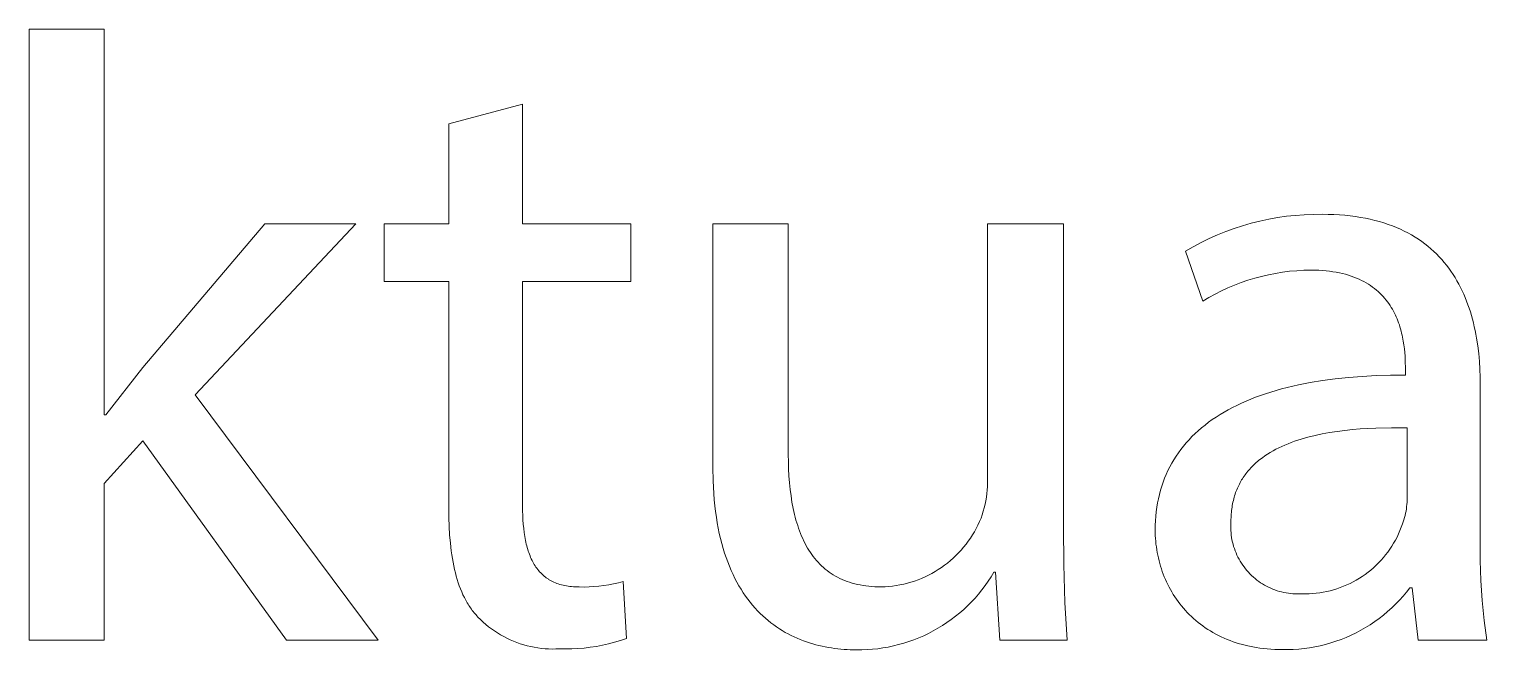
# Model space of a CAD drawing. Header units: millimetres. Extents: x 430 to 4403, y -1522 to 1254.
# Drawn here: x 4002.2 to 4069.7, y -1456.1 to -1427.4 of the extents above; entities that cross this region are included whole.
import ezdxf

# ---------------------------------------------------------------- set-up
doc = ezdxf.new("R2010")
doc.units = ezdxf.units.MM
doc.header["$MEASUREMENT"] = 0
doc.layers.add('Domyślny', color=7, linetype='Continuous', true_color=0x000000)

msp = doc.modelspace()

# ---------------------------------------------------------------- linework, layer by layer
at = {"layer": 'Domyślny', "color": 18, "lineweight": 15, "true_color": 0x000000}
for p, q in [((4002.231, -1455.671), (4002.231, -1427.424)), ((4002.231, -1427.424), (4005.697, -1427.424)), ((4005.697, -1427.424), (4005.697, -1445.258)), ((4021.65, -1431.805), (4025.064, -1430.892)), ((4025.064, -1430.892), (4025.064, -1436.422)), ((4021.65, -1436.422), (4021.65, -1431.805)), ((4060.001, -1436.134), (4060.411, -1436.075)), ((4060.411, -1436.075), (4060.823, -1436.03)), ((4060.823, -1436.03), (4061.237, -1436)), ((4061.237, -1436), (4061.651, -1435.984)), ((4061.651, -1435.984), (4062.066, -1435.983)), ((4062.066, -1435.983), (4062.338, -1435.986)), ((4062.338, -1435.986), (4062.604, -1435.994)), ((4062.604, -1435.994), (4062.863, -1436.009)), ((4062.863, -1436.009), (4063.116, -1436.029)), ((4063.116, -1436.029), (4063.363, -1436.054)), ((4063.363, -1436.054), (4063.604, -1436.085)), ((4063.604, -1436.085), (4063.838, -1436.122)), ((4063.838, -1436.122), (4064.067, -1436.163)), ((4007.497, -1443.062), (4013.133, -1436.421)), ((4017.353, -1436.421), (4009.918, -1444.332)), ((4013.133, -1436.421), (4017.353, -1436.421)), ((4018.66, -1439.081), (4018.66, -1436.422)), ((4018.66, -1436.422), (4021.65, -1436.422)), ((4025.064, -1436.422), (4030.078, -1436.422)), ((4030.078, -1436.422), (4030.078, -1439.081)), ((4033.87, -1447.687), (4033.87, -1436.415)), ((4033.87, -1436.415), (4037.362, -1436.415)), ((4037.362, -1436.415), (4037.362, -1447.079)), ((4046.584, -1448.23), (4046.584, -1436.415)), ((4046.584, -1436.415), (4050.103, -1436.415)), ((4050.103, -1436.415), (4050.103, -1450.426)), ((4057.218, -1436.937), (4057.603, -1436.781)), ((4057.603, -1436.781), (4057.992, -1436.639)), ((4057.992, -1436.639), (4058.386, -1436.51)), ((4058.386, -1436.51), (4058.785, -1436.395)), ((4058.785, -1436.395), (4059.187, -1436.294)), ((4059.187, -1436.294), (4059.592, -1436.207)), ((4059.592, -1436.207), (4060.001, -1436.134)), ((4064.067, -1436.163), (4064.289, -1436.21)), ((4064.289, -1436.21), (4064.506, -1436.261)), ((4064.506, -1436.261), (4064.717, -1436.318)), ((4064.717, -1436.318), (4064.922, -1436.379)), ((4064.922, -1436.379), (4065.122, -1436.446)), ((4065.122, -1436.446), (4065.316, -1436.516)), ((4065.316, -1436.516), (4065.504, -1436.592)), ((4065.504, -1436.592), (4065.687, -1436.672)), ((4065.687, -1436.672), (4065.865, -1436.756)), ((4065.865, -1436.756), (4066.037, -1436.844)), ((4056.101, -1437.482), (4056.467, -1437.287)), ((4056.467, -1437.287), (4056.84, -1437.106)), ((4056.84, -1437.106), (4057.218, -1436.937)), ((4066.037, -1436.844), (4066.204, -1436.937)), ((4066.204, -1436.937), (4066.366, -1437.033)), ((4066.366, -1437.033), (4066.522, -1437.134)), ((4066.522, -1437.134), (4066.674, -1437.239)), ((4066.674, -1437.239), (4066.821, -1437.347)), ((4066.821, -1437.347), (4066.962, -1437.459)), ((4066.962, -1437.459), (4067.099, -1437.575)), ((4055.742, -1437.689), (4056.101, -1437.482)), ((4056.536, -1440.005), (4055.742, -1437.689)), ((4067.099, -1437.575), (4067.231, -1437.694)), ((4067.231, -1437.694), (4067.358, -1437.816)), ((4067.358, -1437.816), (4067.481, -1437.942)), ((4067.481, -1437.942), (4067.599, -1438.071)), ((4067.599, -1438.071), (4067.713, -1438.203)), ((4059.583, -1438.776), (4059.262, -1438.85)), ((4059.907, -1438.712), (4059.583, -1438.776)), ((4060.233, -1438.659), (4059.907, -1438.712)), ((4060.561, -1438.618), (4060.233, -1438.659)), ((4060.89, -1438.588), (4060.561, -1438.618)), ((4061.22, -1438.57), (4060.89, -1438.588)), ((4061.55, -1438.563), (4061.22, -1438.57)), ((4061.732, -1438.565), (4061.55, -1438.563)), ((4061.908, -1438.571), (4061.732, -1438.565)), ((4062.08, -1438.581), (4061.908, -1438.571)), ((4062.246, -1438.595), (4062.08, -1438.581)), ((4062.408, -1438.613), (4062.246, -1438.595)), ((4062.565, -1438.635), (4062.408, -1438.613)), ((4062.718, -1438.66), (4062.565, -1438.635)), ((4062.866, -1438.689), (4062.718, -1438.66)), ((4063.009, -1438.721), (4062.866, -1438.689)), ((4063.148, -1438.757), (4063.009, -1438.721)), ((4063.282, -1438.796), (4063.148, -1438.757)), ((4063.412, -1438.838), (4063.282, -1438.796)), ((4067.713, -1438.203), (4067.822, -1438.338)), ((4067.822, -1438.338), (4067.927, -1438.477)), ((4067.927, -1438.477), (4068.027, -1438.618)), ((4068.027, -1438.618), (4068.124, -1438.761)), ((4068.124, -1438.761), (4068.216, -1438.908)), ((4021.65, -1439.081), (4018.66, -1439.081)), ((4021.65, -1449.586), (4021.65, -1439.081)), ((4030.078, -1439.081), (4025.064, -1439.081)), ((4025.064, -1439.081), (4025.064, -1449.467)), ((4057.702, -1439.387), (4057.403, -1439.527)), ((4058.006, -1439.259), (4057.702, -1439.387)), ((4058.315, -1439.14), (4058.006, -1439.259)), ((4058.627, -1439.033), (4058.315, -1439.14)), ((4058.943, -1438.936), (4058.627, -1439.033)), ((4059.262, -1438.85), (4058.943, -1438.936)), ((4063.538, -1438.883), (4063.412, -1438.838)), ((4063.659, -1438.931), (4063.538, -1438.883)), ((4063.776, -1438.982), (4063.659, -1438.931)), ((4063.89, -1439.036), (4063.776, -1438.982)), ((4063.999, -1439.092), (4063.89, -1439.036)), ((4064.104, -1439.151), (4063.999, -1439.092)), ((4064.206, -1439.213), (4064.104, -1439.151)), ((4064.304, -1439.277), (4064.206, -1439.213)), ((4064.398, -1439.343), (4064.304, -1439.277)), ((4064.488, -1439.412), (4064.398, -1439.343)), ((4064.575, -1439.482), (4064.488, -1439.412)), ((4064.658, -1439.555), (4064.575, -1439.482)), ((4068.216, -1438.908), (4068.304, -1439.056)), ((4068.304, -1439.056), (4068.388, -1439.208)), ((4068.388, -1439.208), (4068.468, -1439.361)), ((4068.468, -1439.361), (4068.544, -1439.517)), ((4056.819, -1439.835), (4056.536, -1440.005)), ((4057.108, -1439.676), (4056.819, -1439.835)), ((4057.403, -1439.527), (4057.108, -1439.676)), ((4064.738, -1439.629), (4064.658, -1439.555)), ((4064.814, -1439.706), (4064.738, -1439.629)), ((4064.888, -1439.784), (4064.814, -1439.706)), ((4064.958, -1439.863), (4064.888, -1439.784)), ((4065.024, -1439.945), (4064.958, -1439.863)), ((4065.088, -1440.027), (4065.024, -1439.945)), ((4065.149, -1440.111), (4065.088, -1440.027)), ((4065.206, -1440.197), (4065.149, -1440.111)), ((4068.544, -1439.517), (4068.616, -1439.675)), ((4068.616, -1439.675), (4068.685, -1439.835)), ((4068.685, -1439.835), (4068.75, -1439.998)), ((4068.75, -1439.998), (4068.811, -1440.161)), ((4068.811, -1440.161), (4068.868, -1440.327)), ((4065.261, -1440.283), (4065.206, -1440.197)), ((4065.313, -1440.371), (4065.261, -1440.283)), ((4065.363, -1440.459), (4065.313, -1440.371)), ((4065.409, -1440.548), (4065.363, -1440.459)), ((4065.453, -1440.639), (4065.409, -1440.548)), ((4065.495, -1440.729), (4065.453, -1440.639)), ((4065.534, -1440.821), (4065.495, -1440.729)), ((4065.571, -1440.913), (4065.534, -1440.821)), ((4068.868, -1440.327), (4068.923, -1440.495)), ((4068.923, -1440.495), (4068.973, -1440.664)), ((4068.973, -1440.664), (4069.021, -1440.834)), ((4069.021, -1440.834), (4069.065, -1441.006)), ((4065.605, -1441.005), (4065.571, -1440.913)), ((4065.637, -1441.098), (4065.605, -1441.005)), ((4065.667, -1441.191), (4065.637, -1441.098)), ((4065.695, -1441.284), (4065.667, -1441.191)), ((4065.72, -1441.377), (4065.695, -1441.284)), ((4065.744, -1441.47), (4065.72, -1441.377)), ((4065.766, -1441.562), (4065.744, -1441.47)), ((4069.065, -1441.006), (4069.106, -1441.179)), ((4069.106, -1441.179), (4069.144, -1441.354)), ((4069.144, -1441.354), (4069.179, -1441.529)), ((4065.786, -1441.655), (4065.766, -1441.562)), ((4065.821, -1441.839), (4065.786, -1441.655)), ((4065.85, -1442.02), (4065.821, -1441.839)), ((4065.872, -1442.199), (4065.85, -1442.02)), ((4065.889, -1442.374), (4065.872, -1442.199)), ((4069.179, -1441.529), (4069.21, -1441.706)), ((4069.21, -1441.706), (4069.265, -1442.061)), ((4069.265, -1442.061), (4069.309, -1442.42)), ((4065.902, -1442.544), (4065.889, -1442.374)), ((4065.91, -1442.709), (4065.902, -1442.544)), ((4065.914, -1442.869), (4065.91, -1442.709)), ((4065.916, -1443.021), (4065.914, -1442.869)), ((4069.309, -1442.42), (4069.342, -1442.781)), ((4069.342, -1442.781), (4069.365, -1443.143)), ((4005.777, -1445.258), (4007.497, -1443.062)), ((4062.675, -1443.587), (4063.284, -1443.524)), ((4063.284, -1443.524), (4063.912, -1443.475)), ((4063.912, -1443.475), (4064.561, -1443.441)), ((4064.561, -1443.441), (4065.228, -1443.422)), ((4065.228, -1443.422), (4065.916, -1443.418)), ((4065.916, -1443.418), (4065.916, -1443.021)), ((4069.365, -1443.143), (4069.378, -1443.505)), ((4069.378, -1443.505), (4069.382, -1443.868)), ((4059.45, -1444.276), (4059.691, -1444.199)), ((4059.691, -1444.199), (4059.936, -1444.125)), ((4059.936, -1444.125), (4060.187, -1444.055)), ((4060.187, -1444.055), (4060.443, -1443.989)), ((4060.443, -1443.989), (4060.97, -1443.867)), ((4060.97, -1443.867), (4061.518, -1443.759)), ((4061.518, -1443.759), (4062.086, -1443.666)), ((4062.086, -1443.666), (4062.675, -1443.587)), ((4069.382, -1443.868), (4069.382, -1451.065)), ((4009.918, -1444.332), (4018.385, -1455.671)), ((4057.916, -1444.915), (4058.119, -1444.813)), ((4058.119, -1444.813), (4058.328, -1444.715)), ((4058.328, -1444.715), (4058.542, -1444.62)), ((4058.542, -1444.62), (4058.761, -1444.529)), ((4058.761, -1444.529), (4058.986, -1444.441)), ((4058.986, -1444.441), (4059.215, -1444.357)), ((4059.215, -1444.357), (4059.45, -1444.276)), ((4005.697, -1445.258), (4005.777, -1445.258)), ((4056.811, -1445.597), (4056.982, -1445.475)), ((4056.982, -1445.475), (4057.158, -1445.356)), ((4057.158, -1445.356), (4057.339, -1445.241)), ((4057.339, -1445.241), (4057.526, -1445.128)), ((4057.526, -1445.128), (4057.719, -1445.02)), ((4057.719, -1445.02), (4057.916, -1444.915)), ((4056.042, -1446.26), (4056.185, -1446.121)), ((4056.185, -1446.121), (4056.333, -1445.985)), ((4056.333, -1445.985), (4056.487, -1445.852)), ((4056.487, -1445.852), (4056.646, -1445.723)), ((4056.646, -1445.723), (4056.811, -1445.597)), ((4061.736, -1446.203), (4061.41, -1446.283)), ((4062.07, -1446.131), (4061.736, -1446.203)), ((4062.411, -1446.069), (4062.07, -1446.131)), ((4062.757, -1446.016), (4062.411, -1446.069)), ((4063.109, -1445.97), (4062.757, -1446.016)), ((4063.464, -1445.933), (4063.109, -1445.97)), ((4063.823, -1445.903), (4063.464, -1445.933)), ((4064.185, -1445.879), (4063.823, -1445.903)), ((4064.547, -1445.863), (4064.185, -1445.879)), ((4065.274, -1445.847), (4064.547, -1445.863)), ((4065.995, -1445.852), (4065.274, -1445.847)), ((4065.995, -1449.186), (4065.995, -1445.852)), ((4007.497, -1446.449), (4005.697, -1448.434)), ((4014.138, -1455.671), (4007.497, -1446.449)), ((4055.412, -1447.006), (4055.527, -1446.85)), ((4055.527, -1446.85), (4055.647, -1446.697)), ((4055.647, -1446.697), (4055.773, -1446.548)), ((4055.773, -1446.548), (4055.905, -1446.402)), ((4055.905, -1446.402), (4056.042, -1446.26)), ((4059.793, -1446.916), (4059.664, -1446.99)), ((4059.925, -1446.844), (4059.793, -1446.916)), ((4060.061, -1446.775), (4059.925, -1446.844)), ((4060.2, -1446.71), (4060.061, -1446.775)), ((4060.342, -1446.647), (4060.2, -1446.71)), ((4060.487, -1446.587), (4060.342, -1446.647)), ((4060.634, -1446.53), (4060.487, -1446.587)), ((4060.784, -1446.475), (4060.634, -1446.53)), ((4060.937, -1446.423), (4060.784, -1446.475)), ((4061.093, -1446.374), (4060.937, -1446.423)), ((4061.25, -1446.327), (4061.093, -1446.374)), ((4061.41, -1446.283), (4061.25, -1446.327)), ((4037.362, -1447.079), (4037.366, -1447.418)), ((4037.366, -1447.418), (4037.376, -1447.749)), ((4055.011, -1447.661), (4055.103, -1447.493)), ((4055.103, -1447.493), (4055.2, -1447.327)), ((4055.2, -1447.327), (4055.303, -1447.165)), ((4055.303, -1447.165), (4055.412, -1447.006)), ((4058.914, -1447.554), (4058.863, -1447.604)), ((4058.966, -1447.506), (4058.914, -1447.554)), ((4059.018, -1447.459), (4058.966, -1447.506)), ((4059.072, -1447.412), (4059.018, -1447.459)), ((4059.127, -1447.366), (4059.072, -1447.412)), ((4059.183, -1447.321), (4059.127, -1447.366)), ((4059.298, -1447.234), (4059.183, -1447.321)), ((4059.416, -1447.149), (4059.298, -1447.234)), ((4059.538, -1447.068), (4059.416, -1447.149)), ((4059.664, -1446.99), (4059.538, -1447.068)), ((4033.88, -1448.305), (4033.87, -1447.687)), ((4037.376, -1447.749), (4037.393, -1448.074)), ((4037.393, -1448.074), (4037.416, -1448.39)), ((4046.583, -1448.397), (4046.584, -1448.23)), ((4054.702, -1448.369), (4054.771, -1448.187)), ((4054.771, -1448.187), (4054.845, -1448.009)), ((4054.845, -1448.009), (4054.925, -1447.833)), ((4054.925, -1447.833), (4055.011, -1447.661)), ((4058.34, -1448.264), (4058.305, -1448.325)), ((4058.378, -1448.204), (4058.34, -1448.264)), ((4058.416, -1448.145), (4058.378, -1448.204)), ((4058.455, -1448.087), (4058.416, -1448.145)), ((4058.496, -1448.029), (4058.455, -1448.087)), ((4058.538, -1447.973), (4058.496, -1448.029)), ((4058.581, -1447.918), (4058.538, -1447.973)), ((4058.625, -1447.863), (4058.581, -1447.918)), ((4058.671, -1447.809), (4058.625, -1447.863)), ((4058.717, -1447.757), (4058.671, -1447.809)), ((4058.765, -1447.705), (4058.717, -1447.757)), ((4058.813, -1447.654), (4058.765, -1447.705)), ((4058.863, -1447.604), (4058.813, -1447.654)), ((4005.697, -1448.434), (4005.697, -1455.671)), ((4033.893, -1448.603), (4033.88, -1448.305)), ((4033.911, -1448.894), (4033.893, -1448.603)), ((4033.934, -1449.178), (4033.911, -1448.894)), ((4037.416, -1448.39), (4037.447, -1448.699)), ((4037.447, -1448.699), (4037.486, -1449)), ((4046.526, -1449.061), (4046.548, -1448.896)), ((4046.548, -1448.896), (4046.565, -1448.73)), ((4046.565, -1448.73), (4046.577, -1448.563)), ((4046.577, -1448.563), (4046.583, -1448.397)), ((4054.487, -1449.128), (4054.532, -1448.933)), ((4054.532, -1448.933), (4054.583, -1448.742)), ((4054.583, -1448.742), (4054.64, -1448.554)), ((4054.64, -1448.554), (4054.702, -1448.369)), ((4058.039, -1448.918), (4058.016, -1448.989)), ((4058.063, -1448.849), (4058.039, -1448.918)), ((4058.089, -1448.78), (4058.063, -1448.849)), ((4058.116, -1448.712), (4058.089, -1448.78)), ((4058.144, -1448.645), (4058.116, -1448.712)), ((4058.173, -1448.579), (4058.144, -1448.645)), ((4058.204, -1448.514), (4058.173, -1448.579)), ((4058.236, -1448.45), (4058.204, -1448.514)), ((4058.27, -1448.387), (4058.236, -1448.45)), ((4058.305, -1448.325), (4058.27, -1448.387)), ((4021.654, -1450.004), (4021.65, -1449.586)), ((4025.064, -1449.467), (4025.066, -1449.687)), ((4033.962, -1449.454), (4033.934, -1449.178)), ((4033.994, -1449.724), (4033.962, -1449.454)), ((4037.486, -1449), (4037.532, -1449.293)), ((4037.532, -1449.293), (4037.586, -1449.577)), ((4037.586, -1449.577), (4037.648, -1449.852)), ((4046.383, -1449.712), (4046.426, -1449.551)), ((4046.426, -1449.551), (4046.465, -1449.389)), ((4046.465, -1449.389), (4046.498, -1449.225)), ((4046.498, -1449.225), (4046.526, -1449.061)), ((4054.388, -1449.73), (4054.415, -1449.526)), ((4054.415, -1449.526), (4054.448, -1449.325)), ((4054.448, -1449.325), (4054.487, -1449.128)), ((4057.883, -1449.594), (4057.873, -1449.674)), ((4057.895, -1449.514), (4057.883, -1449.594)), ((4057.908, -1449.436), (4057.895, -1449.514)), ((4057.922, -1449.359), (4057.908, -1449.436)), ((4057.938, -1449.283), (4057.922, -1449.359)), ((4057.956, -1449.208), (4057.938, -1449.283)), ((4057.974, -1449.134), (4057.956, -1449.208)), ((4057.994, -1449.061), (4057.974, -1449.134)), ((4058.016, -1448.989), (4057.994, -1449.061)), ((4065.947, -1449.701), (4065.964, -1449.598)), ((4065.964, -1449.598), (4065.976, -1449.496)), ((4065.976, -1449.496), (4065.986, -1449.393)), ((4065.986, -1449.393), (4065.992, -1449.29)), ((4065.992, -1449.29), (4065.995, -1449.186)), ((4021.668, -1450.409), (4021.654, -1450.004)), ((4025.066, -1449.687), (4025.072, -1449.901)), ((4025.072, -1449.901), (4025.082, -1450.11)), ((4025.082, -1450.11), (4025.096, -1450.312)), ((4034.031, -1449.987), (4033.994, -1449.724)), ((4034.073, -1450.243), (4034.031, -1449.987)), ((4034.119, -1450.492), (4034.073, -1450.243)), ((4037.648, -1449.852), (4037.682, -1449.986)), ((4037.682, -1449.986), (4037.717, -1450.118)), ((4037.717, -1450.118), (4037.755, -1450.247)), ((4037.755, -1450.247), (4037.796, -1450.374)), ((4046.138, -1450.348), (4046.211, -1450.19)), ((4046.211, -1450.19), (4046.28, -1450.029)), ((4046.28, -1450.029), (4046.334, -1449.871)), ((4046.334, -1449.871), (4046.383, -1449.712)), ((4054.342, -1450.359), (4054.352, -1450.146)), ((4054.352, -1450.146), (4054.367, -1449.936)), ((4054.367, -1449.936), (4054.388, -1449.73)), ((4057.839, -1450.285), (4057.835, -1450.392)), ((4057.845, -1450.179), (4057.839, -1450.285)), ((4057.846, -1450.092), (4057.845, -1450.179)), ((4057.849, -1450.006), (4057.846, -1450.092)), ((4057.853, -1449.921), (4057.849, -1450.006)), ((4057.858, -1449.838), (4057.853, -1449.921)), ((4057.865, -1449.755), (4057.858, -1449.838)), ((4057.873, -1449.674), (4057.865, -1449.755)), ((4065.784, -1450.298), (4065.819, -1450.201)), ((4065.819, -1450.201), (4065.851, -1450.102)), ((4065.851, -1450.102), (4065.88, -1450.003)), ((4065.88, -1450.003), (4065.906, -1449.903)), ((4065.906, -1449.903), (4065.928, -1449.802)), ((4065.928, -1449.802), (4065.947, -1449.701)), ((4021.69, -1450.8), (4021.668, -1450.409)), ((4021.722, -1451.179), (4021.69, -1450.8)), ((4025.096, -1450.312), (4025.115, -1450.507)), ((4025.115, -1450.507), (4025.139, -1450.697)), ((4025.139, -1450.697), (4025.167, -1450.88)), ((4025.167, -1450.88), (4025.199, -1451.057)), ((4034.169, -1450.735), (4034.119, -1450.492)), ((4034.224, -1450.971), (4034.169, -1450.735)), ((4037.796, -1450.374), (4037.838, -1450.499)), ((4037.838, -1450.499), (4037.882, -1450.622)), ((4037.882, -1450.622), (4037.929, -1450.742)), ((4037.929, -1450.742), (4037.977, -1450.859)), ((4037.977, -1450.859), (4038.028, -1450.974)), ((4045.69, -1451.096), (4045.79, -1450.953)), ((4045.79, -1450.953), (4045.884, -1450.806)), ((4045.884, -1450.806), (4045.974, -1450.656)), ((4045.974, -1450.656), (4046.058, -1450.504)), ((4046.058, -1450.504), (4046.138, -1450.348)), ((4050.103, -1450.426), (4050.107, -1452.174)), ((4054.339, -1450.576), (4054.342, -1450.359)), ((4054.341, -1450.706), (4054.339, -1450.576)), ((4054.345, -1450.837), (4054.341, -1450.706)), ((4054.353, -1450.968), (4054.345, -1450.837)), ((4054.363, -1451.098), (4054.353, -1450.968)), ((4057.835, -1450.392), (4057.836, -1450.498)), ((4057.836, -1450.498), (4057.84, -1450.605)), ((4057.84, -1450.605), (4057.848, -1450.711)), ((4057.848, -1450.711), (4057.859, -1450.817)), ((4057.859, -1450.817), (4057.874, -1450.922)), ((4057.874, -1450.922), (4057.893, -1451.027)), ((4065.454, -1451.045), (4065.53, -1450.9)), ((4065.53, -1450.9), (4065.601, -1450.753)), ((4065.601, -1450.753), (4065.667, -1450.603)), ((4065.667, -1450.603), (4065.728, -1450.452)), ((4065.728, -1450.452), (4065.784, -1450.298)), ((4021.763, -1451.544), (4021.722, -1451.179)), ((4021.788, -1451.721), (4021.763, -1451.544)), ((4025.199, -1451.057), (4025.218, -1451.143)), ((4025.218, -1451.143), (4025.237, -1451.227)), ((4025.237, -1451.227), (4025.258, -1451.31)), ((4025.258, -1451.31), (4025.279, -1451.391)), ((4025.279, -1451.391), (4025.303, -1451.47)), ((4025.303, -1451.47), (4025.327, -1451.548)), ((4025.327, -1451.548), (4025.353, -1451.624)), ((4025.353, -1451.624), (4025.38, -1451.698)), ((4034.283, -1451.2), (4034.224, -1450.971)), ((4034.346, -1451.424), (4034.283, -1451.2)), ((4034.413, -1451.64), (4034.346, -1451.424)), ((4034.483, -1451.851), (4034.413, -1451.64)), ((4038.028, -1450.974), (4038.081, -1451.087)), ((4038.081, -1451.087), (4038.137, -1451.197)), ((4038.137, -1451.197), (4038.194, -1451.304)), ((4038.194, -1451.304), (4038.254, -1451.409)), ((4038.254, -1451.409), (4038.317, -1451.511)), ((4038.317, -1451.511), (4038.381, -1451.61)), ((4038.381, -1451.61), (4038.448, -1451.707)), ((4045.121, -1451.757), (4045.244, -1451.633)), ((4045.244, -1451.633), (4045.362, -1451.504)), ((4045.362, -1451.504), (4045.476, -1451.372)), ((4045.476, -1451.372), (4045.585, -1451.236)), ((4045.585, -1451.236), (4045.69, -1451.096)), ((4054.376, -1451.228), (4054.363, -1451.098)), ((4054.392, -1451.357), (4054.376, -1451.228)), ((4054.411, -1451.486), (4054.392, -1451.357)), ((4054.433, -1451.615), (4054.411, -1451.486)), ((4054.458, -1451.743), (4054.433, -1451.615)), ((4057.893, -1451.027), (4057.915, -1451.131)), ((4057.915, -1451.131), (4057.941, -1451.235)), ((4057.941, -1451.235), (4057.97, -1451.337)), ((4057.97, -1451.337), (4058.003, -1451.439)), ((4058.003, -1451.439), (4058.04, -1451.539)), ((4058.04, -1451.539), (4058.079, -1451.638)), ((4058.079, -1451.638), (4058.123, -1451.735)), ((4065.002, -1451.726), (4065.101, -1451.596)), ((4065.101, -1451.596), (4065.197, -1451.463)), ((4065.197, -1451.463), (4065.287, -1451.327)), ((4065.287, -1451.327), (4065.373, -1451.187)), ((4065.373, -1451.187), (4065.454, -1451.045)), ((4069.382, -1451.065), (4069.383, -1451.989)), ((4021.816, -1451.895), (4021.788, -1451.721)), ((4021.846, -1452.065), (4021.816, -1451.895)), ((4021.879, -1452.232), (4021.846, -1452.065)), ((4021.914, -1452.395), (4021.879, -1452.232)), ((4025.38, -1451.698), (4025.408, -1451.771)), ((4025.408, -1451.771), (4025.438, -1451.842)), ((4025.438, -1451.842), (4025.469, -1451.911)), ((4025.469, -1451.911), (4025.501, -1451.979)), ((4025.501, -1451.979), (4025.535, -1452.045)), ((4025.535, -1452.045), (4025.57, -1452.109)), ((4025.57, -1452.109), (4025.606, -1452.171)), ((4025.606, -1452.171), (4025.644, -1452.232)), ((4025.644, -1452.232), (4025.683, -1452.291)), ((4025.683, -1452.291), (4025.724, -1452.348)), ((4034.558, -1452.055), (4034.483, -1451.851)), ((4034.636, -1452.253), (4034.558, -1452.055)), ((4034.717, -1452.446), (4034.636, -1452.253)), ((4038.448, -1451.707), (4038.517, -1451.801)), ((4038.517, -1451.801), (4038.589, -1451.892)), ((4038.589, -1451.892), (4038.663, -1451.981)), ((4038.663, -1451.981), (4038.74, -1452.066)), ((4038.74, -1452.066), (4038.819, -1452.149)), ((4038.819, -1452.149), (4038.901, -1452.229)), ((4038.901, -1452.229), (4038.985, -1452.306)), ((4038.985, -1452.306), (4039.071, -1452.38)), ((4044.302, -1452.407), (4044.448, -1452.311)), ((4044.448, -1452.311), (4044.59, -1452.209)), ((4044.59, -1452.209), (4044.729, -1452.103)), ((4044.729, -1452.103), (4044.863, -1451.992)), ((4044.863, -1451.992), (4044.994, -1451.877)), ((4044.994, -1451.877), (4045.121, -1451.757)), ((4050.107, -1452.174), (4050.16, -1453.921)), ((4054.485, -1451.87), (4054.458, -1451.743)), ((4054.516, -1451.997), (4054.485, -1451.87)), ((4054.549, -1452.123), (4054.516, -1451.997)), ((4054.586, -1452.248), (4054.549, -1452.123)), ((4054.625, -1452.372), (4054.586, -1452.248)), ((4058.123, -1451.735), (4058.169, -1451.831)), ((4058.169, -1451.831), (4058.219, -1451.925)), ((4058.219, -1451.925), (4058.272, -1452.018)), ((4058.272, -1452.018), (4058.328, -1452.108)), ((4058.328, -1452.108), (4058.387, -1452.197)), ((4058.387, -1452.197), (4058.449, -1452.283)), ((4058.449, -1452.283), (4058.514, -1452.368)), ((4064.44, -1452.319), (4064.56, -1452.208)), ((4064.56, -1452.208), (4064.677, -1452.093)), ((4064.677, -1452.093), (4064.789, -1451.974)), ((4064.789, -1451.974), (4064.898, -1451.852)), ((4064.898, -1451.852), (4065.002, -1451.726)), ((4069.383, -1451.989), (4069.415, -1452.912)), ((4021.953, -1452.555), (4021.914, -1452.395)), ((4021.994, -1452.711), (4021.953, -1452.555)), ((4022.039, -1452.863), (4021.994, -1452.711)), ((4022.086, -1453.012), (4022.039, -1452.863)), ((4025.724, -1452.348), (4025.766, -1452.404)), ((4025.766, -1452.404), (4025.81, -1452.457)), ((4025.81, -1452.457), (4025.855, -1452.509)), ((4025.855, -1452.509), (4025.902, -1452.559)), ((4025.902, -1452.559), (4025.95, -1452.608)), ((4025.95, -1452.608), (4026, -1452.654)), ((4026, -1452.654), (4026.025, -1452.677)), ((4026.025, -1452.677), (4026.051, -1452.699)), ((4026.051, -1452.699), (4026.077, -1452.721)), ((4026.077, -1452.721), (4026.104, -1452.742)), ((4026.104, -1452.742), (4026.131, -1452.763)), ((4026.131, -1452.763), (4026.158, -1452.783)), ((4026.158, -1452.783), (4026.186, -1452.803)), ((4026.186, -1452.803), (4026.214, -1452.822)), ((4026.214, -1452.822), (4026.242, -1452.841)), ((4026.242, -1452.841), (4026.271, -1452.86)), ((4026.271, -1452.86), (4026.301, -1452.878)), ((4026.301, -1452.878), (4026.33, -1452.895)), ((4026.33, -1452.895), (4026.391, -1452.929)), ((4026.391, -1452.929), (4026.453, -1452.961)), ((4026.453, -1452.961), (4026.517, -1452.991)), ((4026.517, -1452.991), (4026.583, -1453.019)), ((4029.499, -1453.016), (4029.721, -1452.96)), ((4029.721, -1452.96), (4029.866, -1455.593)), ((4034.802, -1452.632), (4034.717, -1452.446)), ((4034.891, -1452.812), (4034.802, -1452.632)), ((4034.983, -1452.987), (4034.891, -1452.812)), ((4035.078, -1453.156), (4034.983, -1452.987)), ((4039.071, -1452.38), (4039.16, -1452.451)), ((4039.16, -1452.451), (4039.252, -1452.519)), ((4039.252, -1452.519), (4039.346, -1452.584)), ((4039.346, -1452.584), (4039.443, -1452.646)), ((4039.443, -1452.646), (4039.543, -1452.705)), ((4039.543, -1452.705), (4039.645, -1452.761)), ((4039.645, -1452.761), (4039.75, -1452.813)), ((4039.75, -1452.813), (4039.858, -1452.863)), ((4039.858, -1452.863), (4039.968, -1452.909)), ((4039.968, -1452.909), (4040.081, -1452.952)), ((4040.081, -1452.952), (4040.197, -1452.992)), ((4040.197, -1452.992), (4040.316, -1453.028)), ((4042.87, -1453.036), (4043.037, -1452.988)), ((4043.037, -1452.988), (4043.204, -1452.935)), ((4043.204, -1452.935), (4043.368, -1452.876)), ((4043.368, -1452.876), (4043.53, -1452.811)), ((4043.53, -1452.811), (4043.69, -1452.741)), ((4043.69, -1452.741), (4043.847, -1452.665)), ((4043.847, -1452.665), (4044.002, -1452.585)), ((4044.002, -1452.585), (4044.154, -1452.498)), ((4044.154, -1452.498), (4044.302, -1452.407)), ((4046.611, -1452.947), (4046.468, -1453.148)), ((4046.746, -1452.741), (4046.611, -1452.947)), ((4046.875, -1452.53), (4046.746, -1452.741)), ((4046.954, -1452.53), (4046.875, -1452.53)), ((4047.153, -1455.665), (4046.954, -1452.53)), ((4054.667, -1452.495), (4054.625, -1452.372)), ((4054.712, -1452.617), (4054.667, -1452.495)), ((4054.76, -1452.739), (4054.712, -1452.617)), ((4054.811, -1452.859), (4054.76, -1452.739)), ((4054.865, -1452.978), (4054.811, -1452.859)), ((4054.921, -1453.095), (4054.865, -1452.978)), ((4058.514, -1452.368), (4058.582, -1452.45)), ((4058.582, -1452.45), (4058.653, -1452.529)), ((4058.653, -1452.529), (4058.726, -1452.607)), ((4058.726, -1452.607), (4058.802, -1452.681)), ((4058.802, -1452.681), (4058.881, -1452.753)), ((4058.881, -1452.753), (4058.962, -1452.823)), ((4058.962, -1452.823), (4059.045, -1452.889)), ((4059.045, -1452.889), (4059.131, -1452.953)), ((4059.131, -1452.953), (4059.218, -1453.013)), ((4063.356, -1453.045), (4063.502, -1452.971)), ((4063.502, -1452.971), (4063.645, -1452.892)), ((4063.645, -1452.892), (4063.786, -1452.808)), ((4063.786, -1452.808), (4063.923, -1452.719)), ((4063.923, -1452.719), (4064.058, -1452.626)), ((4064.058, -1452.626), (4064.189, -1452.528)), ((4064.189, -1452.528), (4064.316, -1452.426)), ((4064.316, -1452.426), (4064.44, -1452.319)), ((4069.415, -1452.912), (4069.475, -1453.834)), ((4022.137, -1453.157), (4022.086, -1453.012)), ((4022.19, -1453.298), (4022.137, -1453.157)), ((4022.247, -1453.436), (4022.19, -1453.298)), ((4022.307, -1453.57), (4022.247, -1453.436)), ((4022.37, -1453.7), (4022.307, -1453.57)), ((4026.583, -1453.019), (4026.65, -1453.045)), ((4026.65, -1453.045), (4026.719, -1453.07)), ((4026.719, -1453.07), (4026.79, -1453.092)), ((4026.79, -1453.092), (4026.862, -1453.113)), ((4026.862, -1453.113), (4026.936, -1453.131)), ((4026.936, -1453.131), (4027.012, -1453.148)), ((4027.012, -1453.148), (4027.09, -1453.163)), ((4027.09, -1453.163), (4027.169, -1453.175)), ((4027.169, -1453.175), (4027.25, -1453.186)), ((4027.25, -1453.186), (4027.333, -1453.195)), ((4027.333, -1453.195), (4027.418, -1453.202)), ((4027.418, -1453.202), (4027.505, -1453.207)), ((4027.505, -1453.207), (4027.593, -1453.21)), ((4027.593, -1453.21), (4027.683, -1453.211)), ((4027.683, -1453.211), (4027.912, -1453.212)), ((4027.912, -1453.212), (4028.141, -1453.206)), ((4028.141, -1453.206), (4028.369, -1453.192)), ((4028.369, -1453.192), (4028.597, -1453.171)), ((4028.597, -1453.171), (4028.824, -1453.143)), ((4028.824, -1453.143), (4029.05, -1453.108)), ((4029.05, -1453.108), (4029.275, -1453.066)), ((4029.275, -1453.066), (4029.499, -1453.016)), ((4035.176, -1453.319), (4035.078, -1453.156)), ((4035.277, -1453.477), (4035.176, -1453.319)), ((4035.381, -1453.629), (4035.277, -1453.477)), ((4035.487, -1453.776), (4035.381, -1453.629)), ((4040.316, -1453.028), (4040.438, -1453.061)), ((4040.438, -1453.061), (4040.562, -1453.091)), ((4040.562, -1453.091), (4040.689, -1453.117)), ((4040.689, -1453.117), (4040.819, -1453.14)), ((4040.819, -1453.14), (4040.953, -1453.16)), ((4040.953, -1453.16), (4041.089, -1453.176)), ((4041.089, -1453.176), (4041.227, -1453.188)), ((4041.227, -1453.188), (4041.369, -1453.197)), ((4041.369, -1453.197), (4041.514, -1453.203)), ((4041.514, -1453.203), (4041.662, -1453.204)), ((4041.662, -1453.204), (4041.837, -1453.198)), ((4041.837, -1453.198), (4042.011, -1453.186)), ((4042.011, -1453.186), (4042.184, -1453.168)), ((4042.184, -1453.168), (4042.357, -1453.144)), ((4042.357, -1453.144), (4042.529, -1453.114)), ((4042.529, -1453.114), (4042.7, -1453.078)), ((4042.7, -1453.078), (4042.87, -1453.036)), ((4046.163, -1453.536), (4046.001, -1453.722)), ((4046.319, -1453.345), (4046.163, -1453.536)), ((4046.468, -1453.148), (4046.319, -1453.345)), ((4054.981, -1453.212), (4054.921, -1453.095)), ((4055.043, -1453.327), (4054.981, -1453.212)), ((4055.109, -1453.44), (4055.043, -1453.327)), ((4055.177, -1453.552), (4055.109, -1453.44)), ((4055.248, -1453.663), (4055.177, -1453.552)), ((4055.321, -1453.772), (4055.248, -1453.663)), ((4059.218, -1453.013), (4059.308, -1453.071)), ((4059.308, -1453.071), (4059.4, -1453.125)), ((4059.4, -1453.125), (4059.493, -1453.176)), ((4059.493, -1453.176), (4059.588, -1453.224)), ((4059.588, -1453.224), (4059.685, -1453.269)), ((4059.685, -1453.269), (4059.783, -1453.31)), ((4059.783, -1453.31), (4059.883, -1453.348)), ((4059.883, -1453.348), (4059.983, -1453.383)), ((4059.983, -1453.383), (4060.085, -1453.414)), ((4060.085, -1453.414), (4060.188, -1453.441)), ((4060.188, -1453.441), (4060.292, -1453.465)), ((4060.292, -1453.465), (4060.397, -1453.485)), ((4060.397, -1453.485), (4060.502, -1453.502)), ((4060.502, -1453.502), (4060.608, -1453.515)), ((4060.608, -1453.515), (4060.714, -1453.525)), ((4060.714, -1453.525), (4060.82, -1453.53)), ((4060.82, -1453.53), (4060.927, -1453.533)), ((4060.927, -1453.533), (4061.033, -1453.531)), ((4061.033, -1453.531), (4061.14, -1453.526)), ((4061.14, -1453.526), (4061.303, -1453.527)), ((4061.303, -1453.527), (4061.467, -1453.523)), ((4061.467, -1453.523), (4061.63, -1453.514)), ((4061.63, -1453.514), (4061.793, -1453.498)), ((4061.793, -1453.498), (4061.955, -1453.477)), ((4061.955, -1453.477), (4062.117, -1453.451)), ((4062.117, -1453.451), (4062.277, -1453.419)), ((4062.277, -1453.419), (4062.436, -1453.382)), ((4062.436, -1453.382), (4062.594, -1453.339)), ((4062.594, -1453.339), (4062.75, -1453.291)), ((4062.75, -1453.291), (4062.905, -1453.237)), ((4062.905, -1453.237), (4063.058, -1453.178)), ((4063.058, -1453.178), (4063.208, -1453.114)), ((4063.208, -1453.114), (4063.356, -1453.045)), ((4065.809, -1453.639), (4065.64, -1453.825)), ((4065.972, -1453.446), (4065.809, -1453.639)), ((4066.128, -1453.248), (4065.972, -1453.446)), ((4066.233, -1453.248), (4066.128, -1453.248)), ((4066.511, -1455.669), (4066.233, -1453.248)), ((4022.437, -1453.826), (4022.37, -1453.7)), ((4022.507, -1453.948), (4022.437, -1453.826)), ((4022.543, -1454.008), (4022.507, -1453.948)), ((4022.58, -1454.067), (4022.543, -1454.008)), ((4022.618, -1454.124), (4022.58, -1454.067)), ((4022.657, -1454.181), (4022.618, -1454.124)), ((4022.697, -1454.237), (4022.657, -1454.181)), ((4022.737, -1454.292), (4022.697, -1454.237)), ((4022.779, -1454.346), (4022.737, -1454.292)), ((4035.597, -1453.917), (4035.487, -1453.776)), ((4035.709, -1454.054), (4035.597, -1453.917)), ((4035.823, -1454.185), (4035.709, -1454.054)), ((4035.94, -1454.311), (4035.823, -1454.185)), ((4036.059, -1454.432), (4035.94, -1454.311)), ((4045.477, -1454.246), (4045.291, -1454.408)), ((4045.657, -1454.077), (4045.477, -1454.246)), ((4045.832, -1453.903), (4045.657, -1454.077)), ((4046.001, -1453.722), (4045.832, -1453.903)), ((4050.16, -1453.921), (4050.262, -1455.665)), ((4055.398, -1453.879), (4055.321, -1453.772)), ((4055.478, -1453.984), (4055.398, -1453.879)), ((4055.56, -1454.088), (4055.478, -1453.984)), ((4055.645, -1454.19), (4055.56, -1454.088)), ((4055.734, -1454.29), (4055.645, -1454.19)), ((4055.825, -1454.388), (4055.734, -1454.29)), ((4065.282, -1454.181), (4065.095, -1454.349)), ((4065.464, -1454.006), (4065.282, -1454.181)), ((4065.64, -1453.825), (4065.464, -1454.006)), ((4069.475, -1453.834), (4069.566, -1454.753)), ((4022.821, -1454.399), (4022.779, -1454.346)), ((4022.864, -1454.451), (4022.821, -1454.399)), ((4022.909, -1454.502), (4022.864, -1454.451)), ((4022.954, -1454.551), (4022.909, -1454.502)), ((4023, -1454.6), (4022.954, -1454.551)), ((4023.118, -1454.719), (4023, -1454.6)), ((4023.24, -1454.833), (4023.118, -1454.719)), ((4023.365, -1454.943), (4023.24, -1454.833)), ((4023.495, -1455.048), (4023.365, -1454.943)), ((4036.181, -1454.548), (4036.059, -1454.432)), ((4036.304, -1454.659), (4036.181, -1454.548)), ((4036.43, -1454.765), (4036.304, -1454.659)), ((4036.557, -1454.867), (4036.43, -1454.765)), ((4036.686, -1454.964), (4036.557, -1454.867)), ((4036.817, -1455.056), (4036.686, -1454.964)), ((4044.495, -1454.991), (4044.284, -1455.12)), ((4044.701, -1454.856), (4044.495, -1454.991)), ((4044.903, -1454.713), (4044.701, -1454.856)), ((4045.099, -1454.564), (4044.903, -1454.713)), ((4045.291, -1454.408), (4045.099, -1454.564)), ((4055.918, -1454.483), (4055.825, -1454.388)), ((4056.015, -1454.577), (4055.918, -1454.483)), ((4056.115, -1454.669), (4056.015, -1454.577)), ((4056.217, -1454.758), (4056.115, -1454.669)), ((4056.322, -1454.845), (4056.217, -1454.758)), ((4056.43, -1454.93), (4056.322, -1454.845)), ((4056.541, -1455.012), (4056.43, -1454.93)), ((4056.655, -1455.092), (4056.541, -1455.012)), ((4064.288, -1454.953), (4064.074, -1455.085)), ((4064.498, -1454.812), (4064.288, -1454.953)), ((4064.702, -1454.665), (4064.498, -1454.812)), ((4064.901, -1454.51), (4064.702, -1454.665)), ((4065.095, -1454.349), (4064.901, -1454.51)), ((4069.566, -1454.753), (4069.686, -1455.669)), ((4005.697, -1455.671), (4002.231, -1455.671)), ((4018.385, -1455.671), (4014.138, -1455.671)), ((4023.628, -1455.149), (4023.495, -1455.048)), ((4023.764, -1455.245), (4023.628, -1455.149)), ((4023.904, -1455.337), (4023.764, -1455.245)), ((4024.047, -1455.423), (4023.904, -1455.337)), ((4024.193, -1455.505), (4024.047, -1455.423)), ((4024.341, -1455.581), (4024.193, -1455.505)), ((4024.492, -1455.652), (4024.341, -1455.581)), ((4024.646, -1455.718), (4024.492, -1455.652)), ((4029.595, -1455.684), (4029.32, -1455.766)), ((4029.866, -1455.593), (4029.595, -1455.684)), ((4036.95, -1455.144), (4036.817, -1455.056)), ((4037.084, -1455.228), (4036.95, -1455.144)), ((4037.22, -1455.307), (4037.084, -1455.228)), ((4037.357, -1455.382), (4037.22, -1455.307)), ((4037.495, -1455.453), (4037.357, -1455.382)), ((4037.634, -1455.52), (4037.495, -1455.453)), ((4037.775, -1455.582), (4037.634, -1455.52)), ((4037.916, -1455.641), (4037.775, -1455.582)), ((4038.058, -1455.696), (4037.916, -1455.641)), ((4043.171, -1455.65), (4042.938, -1455.733)), ((4043.401, -1455.559), (4043.171, -1455.65)), ((4043.627, -1455.461), (4043.401, -1455.559)), ((4043.85, -1455.355), (4043.627, -1455.461)), ((4044.069, -1455.241), (4043.85, -1455.355)), ((4044.284, -1455.12), (4044.069, -1455.241)), ((4050.262, -1455.665), (4047.153, -1455.665)), ((4056.771, -1455.169), (4056.655, -1455.092)), ((4056.891, -1455.244), (4056.771, -1455.169)), ((4057.013, -1455.316), (4056.891, -1455.244)), ((4057.138, -1455.385), (4057.013, -1455.316)), ((4057.266, -1455.452), (4057.138, -1455.385)), ((4057.396, -1455.516), (4057.266, -1455.452)), ((4057.53, -1455.577), (4057.396, -1455.516)), ((4057.666, -1455.634), (4057.53, -1455.577)), ((4057.805, -1455.689), (4057.666, -1455.634)), ((4057.947, -1455.741), (4057.805, -1455.689)), ((4062.942, -1455.634), (4062.704, -1455.72)), ((4063.175, -1455.54), (4062.942, -1455.634)), ((4063.406, -1455.438), (4063.175, -1455.54)), ((4063.633, -1455.329), (4063.406, -1455.438)), ((4063.856, -1455.211), (4063.633, -1455.329)), ((4064.074, -1455.085), (4063.856, -1455.211)), ((4069.686, -1455.669), (4066.511, -1455.669)), ((4024.802, -1455.779), (4024.646, -1455.718)), ((4024.959, -1455.834), (4024.802, -1455.779)), ((4025.119, -1455.884), (4024.959, -1455.834)), ((4025.28, -1455.928), (4025.119, -1455.884)), ((4025.442, -1455.966), (4025.28, -1455.928)), ((4025.606, -1455.999), (4025.442, -1455.966)), ((4025.771, -1456.027), (4025.606, -1455.999)), ((4025.936, -1456.048), (4025.771, -1456.027)), ((4026.103, -1456.064), (4025.936, -1456.048)), ((4026.269, -1456.074), (4026.103, -1456.064)), ((4026.436, -1456.078), (4026.269, -1456.074)), ((4026.603, -1456.076), (4026.436, -1456.078)), ((4026.77, -1456.069), (4026.603, -1456.076)), ((4027.057, -1456.075), (4026.77, -1456.069)), ((4027.343, -1456.071), (4027.057, -1456.075)), ((4027.629, -1456.057), (4027.343, -1456.071)), ((4027.915, -1456.033), (4027.629, -1456.057)), ((4028.199, -1455.999), (4027.915, -1456.033)), ((4028.482, -1455.956), (4028.199, -1455.999)), ((4028.764, -1455.902), (4028.482, -1455.956)), ((4029.043, -1455.839), (4028.764, -1455.902)), ((4029.32, -1455.766), (4029.043, -1455.839)), ((4038.201, -1455.747), (4038.058, -1455.696)), ((4038.344, -1455.795), (4038.201, -1455.747)), ((4038.489, -1455.838), (4038.344, -1455.795)), ((4038.633, -1455.879), (4038.489, -1455.838)), ((4038.778, -1455.916), (4038.633, -1455.879)), ((4038.923, -1455.949), (4038.778, -1455.916)), ((4039.069, -1455.979), (4038.923, -1455.949)), ((4039.214, -1456.006), (4039.069, -1455.979)), ((4039.36, -1456.03), (4039.214, -1456.006)), ((4039.505, -1456.05), (4039.36, -1456.03)), ((4039.65, -1456.068), (4039.505, -1456.05)), ((4039.795, -1456.083), (4039.65, -1456.068)), ((4039.94, -1456.095), (4039.795, -1456.083)), ((4040.083, -1456.104), (4039.94, -1456.095)), ((4040.227, -1456.11), (4040.083, -1456.104)), ((4040.369, -1456.114), (4040.227, -1456.11)), ((4040.511, -1456.115), (4040.369, -1456.114)), ((4040.758, -1456.114), (4040.511, -1456.115)), ((4041.005, -1456.105), (4040.758, -1456.114)), ((4041.251, -1456.088), (4041.005, -1456.105)), ((4041.497, -1456.062), (4041.251, -1456.088)), ((4041.741, -1456.028), (4041.497, -1456.062)), ((4041.984, -1455.985), (4041.741, -1456.028)), ((4042.226, -1455.934), (4041.984, -1455.985)), ((4042.466, -1455.876), (4042.226, -1455.934)), ((4042.703, -1455.809), (4042.466, -1455.876)), ((4042.938, -1455.733), (4042.703, -1455.809)), ((4058.092, -1455.789), (4057.947, -1455.741)), ((4058.239, -1455.835), (4058.092, -1455.789)), ((4058.389, -1455.877), (4058.239, -1455.835)), ((4058.543, -1455.916), (4058.389, -1455.877)), ((4058.698, -1455.951), (4058.543, -1455.916)), ((4058.857, -1455.983), (4058.698, -1455.951)), ((4059.019, -1456.011), (4058.857, -1455.983)), ((4059.183, -1456.036), (4059.019, -1456.011)), ((4059.35, -1456.057), (4059.183, -1456.036)), ((4059.52, -1456.074), (4059.35, -1456.057)), ((4059.692, -1456.088), (4059.52, -1456.074)), ((4059.868, -1456.098), (4059.692, -1456.088)), ((4060.046, -1456.104), (4059.868, -1456.098)), ((4060.227, -1456.106), (4060.046, -1456.104)), ((4060.479, -1456.106), (4060.227, -1456.106)), ((4060.731, -1456.098), (4060.479, -1456.106)), ((4060.982, -1456.081), (4060.731, -1456.098)), ((4061.233, -1456.055), (4060.982, -1456.081)), ((4061.483, -1456.021), (4061.233, -1456.055)), ((4061.731, -1455.978), (4061.483, -1456.021)), ((4061.977, -1455.926), (4061.731, -1455.978)), ((4062.222, -1455.866), (4061.977, -1455.926)), ((4062.465, -1455.797), (4062.222, -1455.866)), ((4062.704, -1455.72), (4062.465, -1455.797))]:
    msp.add_line(p, q, dxfattribs=at)

doc.saveas('drawing.dxf')
